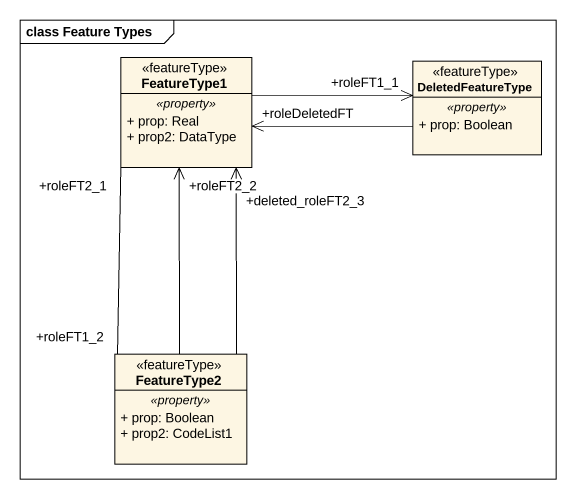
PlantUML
@startuml
mainframe class Feature Types
hide circle
hide empty members
skinparam classAttributeIconSize 0
class FeatureType1 <<featureType>> {
  .. <<property>> ..
  + prop: Real
  + prop2: DataType
}
class DeletedFeatureType <<featureType>> {
  .. <<property>> ..
  + prop: Boolean
}
class FeatureType2 <<featureType>> {
  .. <<property>> ..
  + prop: Boolean
  + prop2: CodeList1
}
FeatureType1 -right-> "+roleFT1_1" DeletedFeatureType
FeatureType1 "+roleFT2_1" -- "+roleFT1_2" FeatureType2
DeletedFeatureType -left-> "+roleDeletedFT" FeatureType1
FeatureType2 -up-> "+roleFT2_2" FeatureType1
FeatureType2 -up-> "+deleted_roleFT2_3" FeatureType1
@enduml
